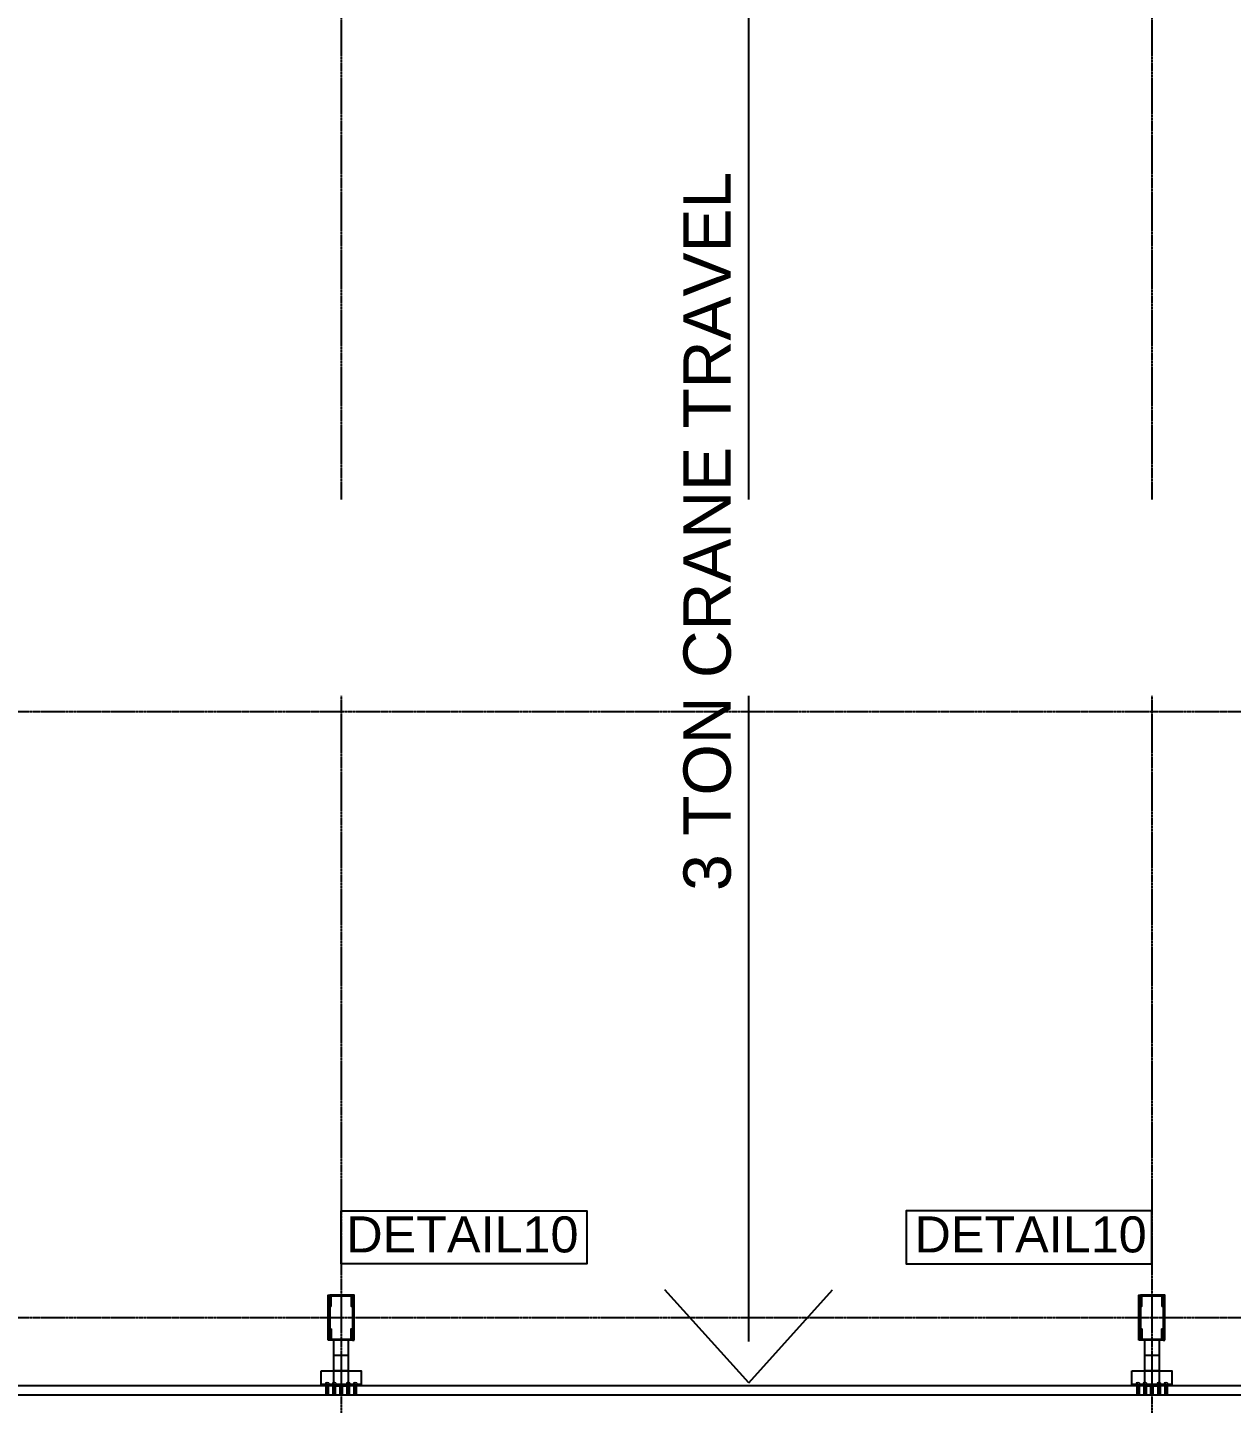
# Model space of a CAD drawing. Header units: millimetres. Extents: x 3470347 to 5996549, y -3470518 to 17149644.
# Drawn here: x 4998478 to 5006496, y 6777180 to 6786348 of the extents above; entities that cross this region are included whole.
import ezdxf
from ezdxf.enums import TextEntityAlignment as Align

# ---------------------------------------------------------------- set-up
doc = ezdxf.new("R2010")
doc.units = ezdxf.units.MM
doc.header["$MEASUREMENT"] = 0
doc.linetypes.add('CENTERX2', pattern=[4, 2.5, -0.5, 0.5, -0.5])
doc.linetypes.add('Continous', pattern=[0])
doc.layers.get('0').update_dxf_attribs({"linetype": 'CONTINUOUS', "lineweight": 25})
doc.layers.add('5', color=3, linetype='CONTINUOUS')
doc.layers.add('lintel', color=2, linetype='CONTINUOUS')
for name, color, linetype, lineweight in [('6 TEXT', 7, 'CONTINUOUS', 25), ('channnel', 2, 'CONTINUOUS', 15), ('rRCC 2', 40, 'CONTINUOUS', 15)]:
    doc.layers.add(name, color=color, linetype=linetype, lineweight=lineweight)
doc.layers.add('rFOUNDATION', color=7, linetype='Continous', lineweight=15, true_color=0xd26722)
doc.styles.add('PDF Arial', font='arial.ttf')
doc.styles.add('TEXT3', font='geniso.shx')
doc.styles.add('TITLE', font='arial.ttf')

msp = doc.modelspace()

# ---------------------------------------------------------------- hatches: boundary and pattern name
at = {"layer": '6 TEXT', "linetype": 'ByBlock'}
h = msp.add_hatch(color=8, dxfattribs=at)
h.dxf.hatch_style = 1
h.paths.add_polyline_path([(5000491.08, 6777902.67), (5000641.08, 6777902.67), (5000641.08, 6777827.67), (5000635.08, 6777827.67, -0.4142136), (5000632.08, 6777830.67), (5000632.08, 6777894.27, 0.4142136), (5000629.08, 6777897.27), (5000503.08, 6777897.27, 0.4142136), (5000500.08, 6777894.27), (5000500.08, 6777830.67, -0.4142136), (5000497.08, 6777827.67), (5000491.08, 6777827.67)])
h = msp.add_hatch(color=8, dxfattribs=at)
h.dxf.hatch_style = 1
h.paths.add_polyline_path([(5005891.08, 6777827.67), (5005897.08, 6777827.67, 0.4142136), (5005900.08, 6777830.67), (5005900.08, 6777894.27, -0.4142136), (5005903.08, 6777897.27), (5006029.08, 6777897.27, -0.4142136), (5006032.08, 6777894.27), (5006032.08, 6777830.67, 0.4142136), (5006035.08, 6777827.67), (5006041.08, 6777827.67), (5006041.08, 6777902.67), (5005891.08, 6777902.67)])
h = msp.add_hatch(color=8, dxfattribs=at)
h.dxf.hatch_style = 1
h.paths.add_polyline_path([(5000491.08, 6777677.67), (5000497.08, 6777677.67, -0.4142136), (5000500.08, 6777674.67), (5000500.08, 6777611.07, 0.4142136), (5000503.08, 6777608.07), (5000629.08, 6777608.07, 0.4142136), (5000632.08, 6777611.07), (5000632.08, 6777674.67, -0.4142136), (5000635.08, 6777677.67), (5000641.08, 6777677.67), (5000641.08, 6777602.67), (5000491.08, 6777602.67)])
h = msp.add_hatch(color=8, dxfattribs=at)
h.dxf.hatch_style = 1
h.paths.add_polyline_path([(5005891.08, 6777677.67), (5005897.08, 6777677.67, -0.4142136), (5005900.08, 6777674.67), (5005900.08, 6777611.07, 0.4142136), (5005903.08, 6777608.07), (5006029.08, 6777608.07, 0.4142136), (5006032.08, 6777611.07), (5006032.08, 6777674.67, -0.4142136), (5006035.08, 6777677.67), (5006041.08, 6777677.67), (5006041.08, 6777602.67), (5005891.08, 6777602.67)])

# ---------------------------------------------------------------- linework, layer by layer
at = {"color": 3}
for p, q in [((5000699.41, 6777305.67), (5000432.75, 6777305.67)), ((5006099.41, 6777305.67), (5005832.75, 6777305.67))]:
    msp.add_line(p, q, dxfattribs=at)
at = {"color": 8, "linetype": 'ByBlock'}
for p, q in [((5000464.75, 6777305.67), (5000464.75, 6777237.67)), ((5000472.75, 6777305.67), (5000472.75, 6777237.67)), ((5000480.75, 6777305.67), (5000480.75, 6777237.67)), ((5000511.41, 6777305.67), (5000511.41, 6777237.67)), ((5000519.41, 6777305.67), (5000519.41, 6777237.67)), ((5000519.41, 6777305.67), (5000519.41, 6777237.67)), ((5000527.41, 6777305.67), (5000527.41, 6777237.67)), ((5000604.75, 6777305.67), (5000604.75, 6777237.67)), ((5000612.75, 6777305.67), (5000612.75, 6777237.67)), ((5000612.75, 6777305.67), (5000612.75, 6777237.67)), ((5000620.75, 6777305.67), (5000620.75, 6777237.67)), ((5000651.41, 6777305.67), (5000651.41, 6777237.67)), ((5000659.41, 6777305.67), (5000659.41, 6777237.67)), ((5000667.41, 6777305.67), (5000667.41, 6777237.67)), ((5005864.75, 6777305.67), (5005864.75, 6777237.67)), ((5005872.75, 6777305.67), (5005872.75, 6777237.67)), ((5005880.75, 6777305.67), (5005880.75, 6777237.67)), ((5005911.41, 6777305.67), (5005911.41, 6777237.67)), ((5005919.41, 6777305.67), (5005919.41, 6777237.67)), ((5005919.41, 6777305.67), (5005919.41, 6777237.67)), ((5005927.41, 6777305.67), (5005927.41, 6777237.67)), ((5006004.75, 6777305.67), (5006004.75, 6777237.67)), ((5006012.75, 6777305.67), (5006012.75, 6777237.67)), ((5006012.75, 6777305.67), (5006012.75, 6777237.67)), ((5006020.75, 6777305.67), (5006020.75, 6777237.67)), ((5006051.41, 6777305.67), (5006051.41, 6777237.67)), ((5006059.41, 6777305.67), (5006059.41, 6777237.67)), ((5006067.41, 6777305.67), (5006067.41, 6777237.67))]:
    msp.add_line(p, q, dxfattribs=at)
at = {"color": 2}
for p, q in [((5000559.41, 6777297.67), (5000559.41, 6777237.67)), ((5000559.41, 6777297.67), (5000559.41, 6777237.67)), ((5000572.75, 6777297.67), (5000572.75, 6777237.67)), ((5000572.75, 6777297.67), (5000572.75, 6777237.67)), ((5005959.41, 6777297.67), (5005959.41, 6777237.67)), ((5005959.41, 6777297.67), (5005959.41, 6777237.67)), ((5005972.75, 6777297.67), (5005972.75, 6777237.67)), ((5005972.75, 6777297.67), (5005972.75, 6777237.67))]:
    msp.add_line(p, q, dxfattribs=at)
at = {"color": 3}
for points in [[(5000616.08, 6777502.67), (5000616.08, 6777602.67), (5000516.08, 6777602.67), (5000516.08, 6777502.67)], [(5006016.08, 6777502.67), (5006016.08, 6777602.67), (5005916.08, 6777602.67), (5005916.08, 6777502.67)], [(5000432.75, 6777397.67), (5000699.41, 6777397.67), (5000699.41, 6777297.67), (5000432.75, 6777297.67)], [(5000616.08, 6777297.67), (5000616.08, 6777397.67), (5000516.08, 6777397.67), (5000516.08, 6777297.67)], [(5005832.75, 6777397.67), (5006099.41, 6777397.67), (5006099.41, 6777297.67), (5005832.75, 6777297.67)], [(5006016.08, 6777297.67), (5006016.08, 6777397.67), (5005916.08, 6777397.67), (5005916.08, 6777297.67)]]:
    msp.add_lwpolyline(points, close=True, dxfattribs=at)
at = {"color": 6, "linetype": 'ByBlock'}
for points in [[(5000559.41, 6777297.67), (4995312.75, 6777297.67), (4995312.75, 6777237.67), (5000559.41, 6777237.67)], [(5005959.41, 6777297.67), (5000572.75, 6777297.67), (5000572.75, 6777237.67), (5005959.41, 6777237.67)], [(5011219.41, 6777297.67), (5005972.75, 6777297.67), (5005972.75, 6777237.67), (5011219.41, 6777237.67)]]:
    msp.add_lwpolyline(points, close=True, dxfattribs=at)
at = {"layer": '6 TEXT', "color": 8, "linetype": 'CENTERX2', "ltscale": 0.5}
for p, q in [((5000566.08, 6817657.4), (5000566.08, 6774264.13)), ((5005966.08, 6817657.4), (5005966.08, 6774264.13))]:
    msp.add_line(p, q, dxfattribs=at)
for points in [[(4982503.56, 6781791.67), (5022418.94, 6781791.67)], [(4982503.56, 6777752.67), (5022418.94, 6777752.67)]]:
    msp.add_lwpolyline(points, dxfattribs=at)
at = {"layer": '6 TEXT', "color": 6, "linetype": 'ByBlock'}
for points in [[(5000491.08, 6777827.67), (5000497.08, 6777827.67, 0.4142136), (5000500.08, 6777830.67), (5000500.08, 6777894.27, -0.4142136), (5000503.08, 6777897.27), (5000629.08, 6777897.27, -0.4142136), (5000632.08, 6777894.27), (5000632.08, 6777830.67, 0.4142136), (5000635.08, 6777827.67), (5000641.08, 6777827.67), (5000641.08, 6777902.67), (5000491.08, 6777902.67)], [(5005891.08, 6777827.67), (5005897.08, 6777827.67, 0.4142136), (5005900.08, 6777830.67), (5005900.08, 6777894.27, -0.4142136), (5005903.08, 6777897.27), (5006029.08, 6777897.27, -0.4142136), (5006032.08, 6777894.27), (5006032.08, 6777830.67, 0.4142136), (5006035.08, 6777827.67), (5006041.08, 6777827.67), (5006041.08, 6777902.67), (5005891.08, 6777902.67)], [(5000491.08, 6777677.67), (5000497.08, 6777677.67, -0.4142136), (5000500.08, 6777674.67), (5000500.08, 6777611.07, 0.4142136), (5000503.08, 6777608.07), (5000629.08, 6777608.07, 0.4142136), (5000632.08, 6777611.07), (5000632.08, 6777674.67, -0.4142136), (5000635.08, 6777677.67), (5000641.08, 6777677.67), (5000641.08, 6777602.67), (5000491.08, 6777602.67)], [(5005891.08, 6777677.67), (5005897.08, 6777677.67, -0.4142136), (5005900.08, 6777674.67), (5005900.08, 6777611.07, 0.4142136), (5005903.08, 6777608.07), (5006029.08, 6777608.07, 0.4142136), (5006032.08, 6777611.07), (5006032.08, 6777674.67, -0.4142136), (5006035.08, 6777677.67), (5006041.08, 6777677.67), (5006041.08, 6777602.67), (5005891.08, 6777602.67)]]:
    msp.add_lwpolyline(points, format="xyb", close=True, dxfattribs=at)
at = {"layer": 'channnel', "color": 8, "linetype": 'ByBlock'}
for p, q in [((5000462.08, 6777317.99), (5000462.08, 6777305.67)), ((5000462.08, 6777305.67), (5000483.41, 6777305.67)), ((5000464.75, 6777305.67), (5000464.75, 6777237.67)), ((5000472.75, 6777305.67), (5000472.75, 6777317.99)), ((5000480.75, 6777305.67), (5000480.75, 6777237.67)), ((5000483.41, 6777317.99), (5000483.41, 6777305.67)), ((5000508.75, 6777317.99), (5000508.75, 6777305.67)), ((5000508.75, 6777305.67), (5000530.08, 6777305.67)), ((5000511.41, 6777305.67), (5000511.41, 6777237.67)), ((5000519.41, 6777305.67), (5000519.41, 6777317.99)), ((5000527.41, 6777305.67), (5000527.41, 6777237.67)), ((5000530.08, 6777317.99), (5000530.08, 6777305.67)), ((5000602.08, 6777317.99), (5000602.08, 6777305.67)), ((5000623.41, 6777305.67), (5000602.08, 6777305.67)), ((5000604.75, 6777305.67), (5000604.75, 6777237.67)), ((5000612.75, 6777305.67), (5000612.75, 6777317.99)), ((5000620.75, 6777305.67), (5000620.75, 6777237.67)), ((5000623.41, 6777317.99), (5000623.41, 6777305.67)), ((5000648.75, 6777317.99), (5000648.75, 6777305.67)), ((5000670.08, 6777305.67), (5000648.75, 6777305.67)), ((5000651.41, 6777305.67), (5000651.41, 6777237.67)), ((5000659.41, 6777305.67), (5000659.41, 6777317.99)), ((5000667.41, 6777305.67), (5000667.41, 6777237.67)), ((5000670.08, 6777317.99), (5000670.08, 6777305.67)), ((5005862.08, 6777317.99), (5005862.08, 6777305.67)), ((5005862.08, 6777305.67), (5005883.41, 6777305.67)), ((5005864.75, 6777305.67), (5005864.75, 6777237.67)), ((5005872.75, 6777305.67), (5005872.75, 6777317.99)), ((5005880.75, 6777305.67), (5005880.75, 6777237.67)), ((5005883.41, 6777317.99), (5005883.41, 6777305.67)), ((5005908.75, 6777317.99), (5005908.75, 6777305.67)), ((5005908.75, 6777305.67), (5005930.08, 6777305.67)), ((5005911.41, 6777305.67), (5005911.41, 6777237.67)), ((5005919.41, 6777305.67), (5005919.41, 6777317.99)), ((5005927.41, 6777305.67), (5005927.41, 6777237.67)), ((5005930.08, 6777317.99), (5005930.08, 6777305.67)), ((5006002.08, 6777317.99), (5006002.08, 6777305.67)), ((5006023.41, 6777305.67), (5006002.08, 6777305.67)), ((5006004.75, 6777305.67), (5006004.75, 6777237.67)), ((5006012.75, 6777305.67), (5006012.75, 6777317.99)), ((5006020.75, 6777305.67), (5006020.75, 6777237.67)), ((5006023.41, 6777317.99), (5006023.41, 6777305.67)), ((5006048.75, 6777317.99), (5006048.75, 6777305.67)), ((5006070.08, 6777305.67), (5006048.75, 6777305.67)), ((5006051.41, 6777305.67), (5006051.41, 6777237.67)), ((5006059.41, 6777305.67), (5006059.41, 6777317.99)), ((5006067.41, 6777305.67), (5006067.41, 6777237.67)), ((5006070.08, 6777317.99), (5006070.08, 6777305.67)), ((5000480.75, 6777291.27), (5000464.75, 6777291.27)), ((5000464.75, 6777237.67), (5000480.75, 6777237.67)), ((5000527.41, 6777291.27), (5000511.41, 6777291.27)), ((5000511.41, 6777237.67), (5000527.41, 6777237.67)), ((5000604.75, 6777291.27), (5000620.75, 6777291.27)), ((5000620.75, 6777237.67), (5000604.75, 6777237.67)), ((5000651.41, 6777291.27), (5000667.41, 6777291.27)), ((5000667.41, 6777237.67), (5000651.41, 6777237.67)), ((5005880.75, 6777291.27), (5005864.75, 6777291.27)), ((5005864.75, 6777237.67), (5005880.75, 6777237.67)), ((5005927.41, 6777291.27), (5005911.41, 6777291.27)), ((5005911.41, 6777237.67), (5005927.41, 6777237.67)), ((5006004.75, 6777291.27), (5006020.75, 6777291.27)), ((5006020.75, 6777237.67), (5006004.75, 6777237.67)), ((5006051.41, 6777291.27), (5006067.41, 6777291.27)), ((5006067.41, 6777237.67), (5006051.41, 6777237.67))]:
    msp.add_line(p, q, dxfattribs=at)
at = {"layer": 'channnel', "color": 8, "linetype": 'Continuous'}
for p, q in [((5000464.99, 6777291.93), (5000464.75, 6777291.82)), ((5000479.85, 6777291.27), (5000464.75, 6777284.23)), ((5000473.35, 6777291.27), (5000464.75, 6777287.26)), ((5000466.84, 6777291.27), (5000464.75, 6777290.3)), ((5000464.99, 6777288.9), (5000464.75, 6777288.78)), ((5000480.75, 6777288.66), (5000464.75, 6777281.2)), ((5000464.99, 6777285.86), (5000464.75, 6777285.75)), ((5000480.75, 6777285.62), (5000464.75, 6777278.16)), ((5000464.99, 6777282.83), (5000464.75, 6777282.71)), ((5000480.75, 6777282.59), (5000464.75, 6777275.13)), ((5000464.99, 6777279.79), (5000464.75, 6777279.68)), ((5000480.75, 6777279.55), (5000464.75, 6777272.09)), ((5000464.99, 6777276.76), (5000464.75, 6777276.64)), ((5000480.75, 6777276.52), (5000464.75, 6777269.06)), ((5000480.75, 6777274.08), (5000464.75, 6777266.62)), ((5000480.75, 6777273.49), (5000464.75, 6777272.69)), ((5000480.75, 6777271.05), (5000464.75, 6777263.59)), ((5000480.75, 6777270.45), (5000464.75, 6777269.66)), ((5000480.75, 6777268.01), (5000464.75, 6777260.55)), ((5000480.75, 6777264.98), (5000464.75, 6777257.52)), ((5000480.75, 6777261.95), (5000464.75, 6777254.49)), ((5000480.75, 6777258.91), (5000464.75, 6777251.45)), ((5000480.75, 6777255.88), (5000464.75, 6777248.42)), ((5000480.75, 6777252.84), (5000464.75, 6777245.38)), ((5000480.16, 6777249.54), (5000464.75, 6777242.35)), ((5000480.16, 6777246.5), (5000464.75, 6777239.31)), ((5000476.6, 6777291.27), (5000465.33, 6777286.02)), ((5000470.09, 6777291.27), (5000465.33, 6777289.05)), ((5000480.16, 6777289.9), (5000465.33, 6777282.98)), ((5000480.16, 6777286.87), (5000465.33, 6777279.95)), ((5000480.16, 6777283.83), (5000465.33, 6777276.92)), ((5000480.16, 6777280.8), (5000465.33, 6777273.88)), ((5000480.16, 6777277.77), (5000465.33, 6777270.85)), ((5000480.16, 6777274.73), (5000465.33, 6777274.48)), ((5000480.16, 6777272.3), (5000465.33, 6777265.38)), ((5000480.16, 6777271.7), (5000465.33, 6777271.44)), ((5000480.16, 6777269.26), (5000465.33, 6777262.34)), ((5000480.16, 6777268.66), (5000465.33, 6777268.41)), ((5000480.16, 6777266.23), (5000465.33, 6777259.31)), ((5000480.16, 6777263.19), (5000465.33, 6777256.27)), ((5000480.16, 6777260.16), (5000465.33, 6777253.24)), ((5000480.16, 6777257.12), (5000465.33, 6777250.2)), ((5000480.16, 6777254.09), (5000465.33, 6777247.17)), ((5000480.75, 6777251.33), (5000465.33, 6777244.14)), ((5000480.75, 6777248.29), (5000465.33, 6777241.1)), ((5000480.75, 6777245.26), (5000465.33, 6777238.07)), ((5000480.16, 6777243.47), (5000467.74, 6777237.67)), ((5000480.75, 6777242.22), (5000470.99, 6777237.67)), ((5000480.16, 6777240.44), (5000474.24, 6777237.67)), ((5000480.75, 6777239.19), (5000477.5, 6777237.67)), ((5000511.66, 6777291.93), (5000511.41, 6777291.82)), ((5000526.52, 6777291.27), (5000511.41, 6777284.23)), ((5000520.01, 6777291.27), (5000511.41, 6777287.26)), ((5000513.51, 6777291.27), (5000511.41, 6777290.3)), ((5000511.66, 6777288.9), (5000511.41, 6777288.78)), ((5000527.41, 6777288.66), (5000511.41, 6777281.2)), ((5000511.66, 6777285.86), (5000511.41, 6777285.75)), ((5000527.41, 6777285.62), (5000511.41, 6777278.16)), ((5000511.66, 6777282.83), (5000511.41, 6777282.71)), ((5000527.41, 6777282.59), (5000511.41, 6777275.13)), ((5000511.66, 6777279.79), (5000511.41, 6777279.68)), ((5000527.41, 6777279.55), (5000511.41, 6777272.09)), ((5000511.66, 6777276.76), (5000511.41, 6777276.64)), ((5000527.41, 6777276.52), (5000511.41, 6777269.06)), ((5000527.41, 6777274.08), (5000511.41, 6777266.62)), ((5000527.41, 6777273.49), (5000511.41, 6777272.69)), ((5000527.41, 6777271.05), (5000511.41, 6777263.59)), ((5000527.41, 6777270.45), (5000511.41, 6777269.66)), ((5000527.41, 6777268.01), (5000511.41, 6777260.55)), ((5000527.41, 6777264.98), (5000511.41, 6777257.52)), ((5000527.41, 6777261.95), (5000511.41, 6777254.49)), ((5000527.41, 6777258.91), (5000511.41, 6777251.45)), ((5000527.41, 6777255.88), (5000511.41, 6777248.42)), ((5000527.41, 6777252.84), (5000511.41, 6777245.38)), ((5000526.83, 6777249.54), (5000511.41, 6777242.35)), ((5000526.83, 6777246.5), (5000511.41, 6777239.31)), ((5000523.27, 6777291.27), (5000511.99, 6777286.02)), ((5000516.76, 6777291.27), (5000511.99, 6777289.05)), ((5000526.83, 6777289.9), (5000511.99, 6777282.98)), ((5000526.83, 6777286.87), (5000511.99, 6777279.95)), ((5000526.83, 6777283.83), (5000511.99, 6777276.92)), ((5000526.83, 6777280.8), (5000511.99, 6777273.88)), ((5000526.83, 6777277.77), (5000511.99, 6777270.85)), ((5000526.83, 6777274.73), (5000511.99, 6777274.48)), ((5000526.83, 6777272.3), (5000511.99, 6777265.38)), ((5000526.83, 6777271.7), (5000511.99, 6777271.44)), ((5000526.83, 6777269.26), (5000511.99, 6777262.34)), ((5000526.83, 6777268.66), (5000511.99, 6777268.41)), ((5000526.83, 6777266.23), (5000511.99, 6777259.31)), ((5000526.83, 6777263.19), (5000511.99, 6777256.27)), ((5000526.83, 6777260.16), (5000511.99, 6777253.24)), ((5000526.83, 6777257.12), (5000511.99, 6777250.2)), ((5000526.83, 6777254.09), (5000511.99, 6777247.17)), ((5000527.41, 6777251.33), (5000511.99, 6777244.14)), ((5000527.41, 6777248.29), (5000511.99, 6777241.1)), ((5000527.41, 6777245.26), (5000511.99, 6777238.07)), ((5000526.83, 6777243.47), (5000514.4, 6777237.67)), ((5000527.41, 6777242.22), (5000517.66, 6777237.67)), ((5000526.83, 6777240.44), (5000520.91, 6777237.67)), ((5000527.41, 6777239.19), (5000524.16, 6777237.67)), ((5000604.75, 6777288.66), (5000620.75, 6777281.2)), ((5000604.75, 6777285.62), (5000620.75, 6777278.16)), ((5000604.75, 6777282.59), (5000620.75, 6777275.13)), ((5000604.75, 6777279.55), (5000620.75, 6777272.09)), ((5000604.75, 6777276.52), (5000620.75, 6777269.06)), ((5000604.75, 6777274.08), (5000620.75, 6777266.62)), ((5000604.75, 6777273.49), (5000620.75, 6777272.69)), ((5000604.75, 6777271.05), (5000620.75, 6777263.59)), ((5000604.75, 6777270.45), (5000620.75, 6777269.66)), ((5000604.75, 6777268.01), (5000620.75, 6777260.55)), ((5000604.75, 6777264.98), (5000620.75, 6777257.52)), ((5000604.75, 6777261.95), (5000620.75, 6777254.49)), ((5000604.75, 6777258.91), (5000620.75, 6777251.45)), ((5000604.75, 6777255.88), (5000620.75, 6777248.42)), ((5000604.75, 6777252.84), (5000620.75, 6777245.38)), ((5000604.75, 6777251.33), (5000620.16, 6777244.14)), ((5000604.75, 6777248.29), (5000620.16, 6777241.1)), ((5000604.75, 6777245.26), (5000620.16, 6777238.07)), ((5000604.75, 6777242.22), (5000614.5, 6777237.67)), ((5000604.75, 6777239.19), (5000608, 6777237.67)), ((5000605.33, 6777289.9), (5000620.16, 6777282.98)), ((5000605.33, 6777286.87), (5000620.16, 6777279.95)), ((5000605.33, 6777283.83), (5000620.16, 6777276.92)), ((5000605.33, 6777280.8), (5000620.16, 6777273.88)), ((5000605.33, 6777277.77), (5000620.16, 6777270.85)), ((5000605.33, 6777274.73), (5000620.16, 6777274.48)), ((5000605.33, 6777272.3), (5000620.16, 6777265.38)), ((5000605.33, 6777271.7), (5000620.16, 6777271.44)), ((5000605.33, 6777269.26), (5000620.16, 6777262.34)), ((5000605.33, 6777268.66), (5000620.16, 6777268.41)), ((5000605.33, 6777266.23), (5000620.16, 6777259.31)), ((5000605.33, 6777263.19), (5000620.16, 6777256.27)), ((5000605.33, 6777260.16), (5000620.16, 6777253.24)), ((5000605.33, 6777257.12), (5000620.16, 6777250.2)), ((5000605.33, 6777254.09), (5000620.16, 6777247.17)), ((5000605.33, 6777249.54), (5000620.75, 6777242.35)), ((5000605.33, 6777246.5), (5000620.75, 6777239.31)), ((5000605.33, 6777243.47), (5000617.76, 6777237.67)), ((5000605.33, 6777240.44), (5000611.25, 6777237.67)), ((5000605.64, 6777291.27), (5000620.75, 6777284.23)), ((5000608.89, 6777291.27), (5000620.16, 6777286.02)), ((5000612.15, 6777291.27), (5000620.75, 6777287.26)), ((5000615.4, 6777291.27), (5000620.16, 6777289.05)), ((5000618.65, 6777291.27), (5000620.75, 6777290.3)), ((5000620.5, 6777291.93), (5000620.75, 6777291.82)), ((5000620.5, 6777288.9), (5000620.75, 6777288.78)), ((5000620.5, 6777285.86), (5000620.75, 6777285.75)), ((5000620.5, 6777282.83), (5000620.75, 6777282.71)), ((5000620.5, 6777279.79), (5000620.75, 6777279.68)), ((5000620.5, 6777276.76), (5000620.75, 6777276.64)), ((5000651.41, 6777288.66), (5000667.41, 6777281.2)), ((5000651.41, 6777285.62), (5000667.41, 6777278.16)), ((5000651.41, 6777282.59), (5000667.41, 6777275.13)), ((5000651.41, 6777279.55), (5000667.41, 6777272.09)), ((5000651.41, 6777276.52), (5000667.41, 6777269.06)), ((5000651.41, 6777274.08), (5000667.41, 6777266.62)), ((5000651.41, 6777273.49), (5000667.41, 6777272.69)), ((5000651.41, 6777271.05), (5000667.41, 6777263.59)), ((5000651.41, 6777270.45), (5000667.41, 6777269.66)), ((5000651.41, 6777268.01), (5000667.41, 6777260.55)), ((5000651.41, 6777264.98), (5000667.41, 6777257.52)), ((5000651.41, 6777261.95), (5000667.41, 6777254.49)), ((5000651.41, 6777258.91), (5000667.41, 6777251.45)), ((5000651.41, 6777255.88), (5000667.41, 6777248.42)), ((5000651.41, 6777252.84), (5000667.41, 6777245.38)), ((5000651.41, 6777251.33), (5000666.83, 6777244.14)), ((5000651.41, 6777248.29), (5000666.83, 6777241.1)), ((5000651.41, 6777245.26), (5000666.83, 6777238.07)), ((5000651.41, 6777242.22), (5000661.17, 6777237.67)), ((5000651.41, 6777239.19), (5000654.66, 6777237.67)), ((5000651.99, 6777289.9), (5000666.83, 6777282.98)), ((5000651.99, 6777286.87), (5000666.83, 6777279.95)), ((5000651.99, 6777283.83), (5000666.83, 6777276.92)), ((5000651.99, 6777280.8), (5000666.83, 6777273.88)), ((5000651.99, 6777277.77), (5000666.83, 6777270.85)), ((5000651.99, 6777274.73), (5000666.83, 6777274.48)), ((5000651.99, 6777272.3), (5000666.83, 6777265.38)), ((5000651.99, 6777271.7), (5000666.83, 6777271.44)), ((5000651.99, 6777269.26), (5000666.83, 6777262.34)), ((5000651.99, 6777268.66), (5000666.83, 6777268.41)), ((5000651.99, 6777266.23), (5000666.83, 6777259.31)), ((5000651.99, 6777263.19), (5000666.83, 6777256.27)), ((5000651.99, 6777260.16), (5000666.83, 6777253.24)), ((5000651.99, 6777257.12), (5000666.83, 6777250.2)), ((5000651.99, 6777254.09), (5000666.83, 6777247.17)), ((5000651.99, 6777249.54), (5000667.41, 6777242.35)), ((5000651.99, 6777246.5), (5000667.41, 6777239.31)), ((5000651.99, 6777243.47), (5000664.42, 6777237.67)), ((5000651.99, 6777240.44), (5000657.92, 6777237.67)), ((5000652.3, 6777291.27), (5000667.41, 6777284.23)), ((5000655.56, 6777291.27), (5000666.83, 6777286.02)), ((5000658.81, 6777291.27), (5000667.41, 6777287.26)), ((5000662.07, 6777291.27), (5000666.83, 6777289.05)), ((5000665.32, 6777291.27), (5000667.41, 6777290.3)), ((5000667.16, 6777291.93), (5000667.41, 6777291.82)), ((5000667.16, 6777288.9), (5000667.41, 6777288.78)), ((5000667.16, 6777285.86), (5000667.41, 6777285.75)), ((5000667.16, 6777282.83), (5000667.41, 6777282.71)), ((5000667.16, 6777279.79), (5000667.41, 6777279.68)), ((5000667.16, 6777276.76), (5000667.41, 6777276.64)), ((5005864.99, 6777291.93), (5005864.75, 6777291.82)), ((5005879.85, 6777291.27), (5005864.75, 6777284.23)), ((5005873.35, 6777291.27), (5005864.75, 6777287.26)), ((5005866.84, 6777291.27), (5005864.75, 6777290.3)), ((5005864.99, 6777288.9), (5005864.75, 6777288.78)), ((5005880.75, 6777288.66), (5005864.75, 6777281.2)), ((5005864.99, 6777285.86), (5005864.75, 6777285.75)), ((5005880.75, 6777285.62), (5005864.75, 6777278.16)), ((5005864.99, 6777282.83), (5005864.75, 6777282.71)), ((5005880.75, 6777282.59), (5005864.75, 6777275.13)), ((5005864.99, 6777279.79), (5005864.75, 6777279.68)), ((5005880.75, 6777279.55), (5005864.75, 6777272.09)), ((5005864.99, 6777276.76), (5005864.75, 6777276.64)), ((5005880.75, 6777276.52), (5005864.75, 6777269.06)), ((5005880.75, 6777274.08), (5005864.75, 6777266.62)), ((5005880.75, 6777273.49), (5005864.75, 6777272.69)), ((5005880.75, 6777271.05), (5005864.75, 6777263.59)), ((5005880.75, 6777270.45), (5005864.75, 6777269.66)), ((5005880.75, 6777268.01), (5005864.75, 6777260.55)), ((5005880.75, 6777264.98), (5005864.75, 6777257.52)), ((5005880.75, 6777261.95), (5005864.75, 6777254.49)), ((5005880.75, 6777258.91), (5005864.75, 6777251.45)), ((5005880.75, 6777255.88), (5005864.75, 6777248.42)), ((5005880.75, 6777252.84), (5005864.75, 6777245.38)), ((5005880.16, 6777249.54), (5005864.75, 6777242.35)), ((5005880.16, 6777246.5), (5005864.75, 6777239.31)), ((5005876.6, 6777291.27), (5005865.33, 6777286.02)), ((5005870.09, 6777291.27), (5005865.33, 6777289.05)), ((5005880.16, 6777289.9), (5005865.33, 6777282.98)), ((5005880.16, 6777286.87), (5005865.33, 6777279.95)), ((5005880.16, 6777283.83), (5005865.33, 6777276.92)), ((5005880.16, 6777280.8), (5005865.33, 6777273.88)), ((5005880.16, 6777277.77), (5005865.33, 6777270.85)), ((5005880.16, 6777274.73), (5005865.33, 6777274.48)), ((5005880.16, 6777272.3), (5005865.33, 6777265.38)), ((5005880.16, 6777271.7), (5005865.33, 6777271.44)), ((5005880.16, 6777269.26), (5005865.33, 6777262.34)), ((5005880.16, 6777268.66), (5005865.33, 6777268.41)), ((5005880.16, 6777266.23), (5005865.33, 6777259.31)), ((5005880.16, 6777263.19), (5005865.33, 6777256.27)), ((5005880.16, 6777260.16), (5005865.33, 6777253.24)), ((5005880.16, 6777257.12), (5005865.33, 6777250.2)), ((5005880.16, 6777254.09), (5005865.33, 6777247.17)), ((5005880.75, 6777251.33), (5005865.33, 6777244.14)), ((5005880.75, 6777248.29), (5005865.33, 6777241.1)), ((5005880.75, 6777245.26), (5005865.33, 6777238.07)), ((5005880.16, 6777243.47), (5005867.74, 6777237.67)), ((5005880.75, 6777242.22), (5005870.99, 6777237.67)), ((5005880.16, 6777240.44), (5005874.24, 6777237.67)), ((5005880.75, 6777239.19), (5005877.5, 6777237.67)), ((5005911.66, 6777291.93), (5005911.41, 6777291.82)), ((5005926.52, 6777291.27), (5005911.41, 6777284.23)), ((5005920.01, 6777291.27), (5005911.41, 6777287.26)), ((5005913.51, 6777291.27), (5005911.41, 6777290.3)), ((5005911.66, 6777288.9), (5005911.41, 6777288.78)), ((5005927.41, 6777288.66), (5005911.41, 6777281.2)), ((5005911.66, 6777285.86), (5005911.41, 6777285.75)), ((5005927.41, 6777285.62), (5005911.41, 6777278.16)), ((5005911.66, 6777282.83), (5005911.41, 6777282.71)), ((5005927.41, 6777282.59), (5005911.41, 6777275.13)), ((5005911.66, 6777279.79), (5005911.41, 6777279.68)), ((5005927.41, 6777279.55), (5005911.41, 6777272.09)), ((5005911.66, 6777276.76), (5005911.41, 6777276.64)), ((5005927.41, 6777276.52), (5005911.41, 6777269.06)), ((5005927.41, 6777274.08), (5005911.41, 6777266.62)), ((5005927.41, 6777273.49), (5005911.41, 6777272.69)), ((5005927.41, 6777271.05), (5005911.41, 6777263.59)), ((5005927.41, 6777270.45), (5005911.41, 6777269.66)), ((5005927.41, 6777268.01), (5005911.41, 6777260.55)), ((5005927.41, 6777264.98), (5005911.41, 6777257.52)), ((5005927.41, 6777261.95), (5005911.41, 6777254.49)), ((5005927.41, 6777258.91), (5005911.41, 6777251.45)), ((5005927.41, 6777255.88), (5005911.41, 6777248.42)), ((5005927.41, 6777252.84), (5005911.41, 6777245.38)), ((5005926.83, 6777249.54), (5005911.41, 6777242.35)), ((5005926.83, 6777246.5), (5005911.41, 6777239.31)), ((5005923.27, 6777291.27), (5005911.99, 6777286.02)), ((5005916.76, 6777291.27), (5005911.99, 6777289.05)), ((5005926.83, 6777289.9), (5005911.99, 6777282.98)), ((5005926.83, 6777286.87), (5005911.99, 6777279.95)), ((5005926.83, 6777283.83), (5005911.99, 6777276.92)), ((5005926.83, 6777280.8), (5005911.99, 6777273.88)), ((5005926.83, 6777277.77), (5005911.99, 6777270.85)), ((5005926.83, 6777274.73), (5005911.99, 6777274.48)), ((5005926.83, 6777272.3), (5005911.99, 6777265.38)), ((5005926.83, 6777271.7), (5005911.99, 6777271.44)), ((5005926.83, 6777269.26), (5005911.99, 6777262.34)), ((5005926.83, 6777268.66), (5005911.99, 6777268.41)), ((5005926.83, 6777266.23), (5005911.99, 6777259.31)), ((5005926.83, 6777263.19), (5005911.99, 6777256.27)), ((5005926.83, 6777260.16), (5005911.99, 6777253.24)), ((5005926.83, 6777257.12), (5005911.99, 6777250.2)), ((5005926.83, 6777254.09), (5005911.99, 6777247.17)), ((5005927.41, 6777251.33), (5005911.99, 6777244.14)), ((5005927.41, 6777248.29), (5005911.99, 6777241.1)), ((5005927.41, 6777245.26), (5005911.99, 6777238.07)), ((5005926.83, 6777243.47), (5005914.4, 6777237.67)), ((5005927.41, 6777242.22), (5005917.66, 6777237.67)), ((5005926.83, 6777240.44), (5005920.91, 6777237.67)), ((5005927.41, 6777239.19), (5005924.16, 6777237.67)), ((5006004.75, 6777288.66), (5006020.75, 6777281.2)), ((5006004.75, 6777285.62), (5006020.75, 6777278.16)), ((5006004.75, 6777282.59), (5006020.75, 6777275.13)), ((5006004.75, 6777279.55), (5006020.75, 6777272.09)), ((5006004.75, 6777276.52), (5006020.75, 6777269.06)), ((5006004.75, 6777274.08), (5006020.75, 6777266.62)), ((5006004.75, 6777273.49), (5006020.75, 6777272.69)), ((5006004.75, 6777271.05), (5006020.75, 6777263.59)), ((5006004.75, 6777270.45), (5006020.75, 6777269.66)), ((5006004.75, 6777268.01), (5006020.75, 6777260.55)), ((5006004.75, 6777264.98), (5006020.75, 6777257.52)), ((5006004.75, 6777261.95), (5006020.75, 6777254.49)), ((5006004.75, 6777258.91), (5006020.75, 6777251.45)), ((5006004.75, 6777255.88), (5006020.75, 6777248.42)), ((5006004.75, 6777252.84), (5006020.75, 6777245.38)), ((5006004.75, 6777251.33), (5006020.16, 6777244.14)), ((5006004.75, 6777248.29), (5006020.16, 6777241.1)), ((5006004.75, 6777245.26), (5006020.16, 6777238.07)), ((5006004.75, 6777242.22), (5006014.5, 6777237.67)), ((5006004.75, 6777239.19), (5006008, 6777237.67)), ((5006005.33, 6777289.9), (5006020.16, 6777282.98)), ((5006005.33, 6777286.87), (5006020.16, 6777279.95)), ((5006005.33, 6777283.83), (5006020.16, 6777276.92)), ((5006005.33, 6777280.8), (5006020.16, 6777273.88)), ((5006005.33, 6777277.77), (5006020.16, 6777270.85)), ((5006005.33, 6777274.73), (5006020.16, 6777274.48)), ((5006005.33, 6777272.3), (5006020.16, 6777265.38)), ((5006005.33, 6777271.7), (5006020.16, 6777271.44)), ((5006005.33, 6777269.26), (5006020.16, 6777262.34)), ((5006005.33, 6777268.66), (5006020.16, 6777268.41)), ((5006005.33, 6777266.23), (5006020.16, 6777259.31)), ((5006005.33, 6777263.19), (5006020.16, 6777256.27)), ((5006005.33, 6777260.16), (5006020.16, 6777253.24)), ((5006005.33, 6777257.12), (5006020.16, 6777250.2)), ((5006005.33, 6777254.09), (5006020.16, 6777247.17)), ((5006005.33, 6777249.54), (5006020.75, 6777242.35)), ((5006005.33, 6777246.5), (5006020.75, 6777239.31)), ((5006005.33, 6777243.47), (5006017.76, 6777237.67)), ((5006005.33, 6777240.44), (5006011.25, 6777237.67)), ((5006005.64, 6777291.27), (5006020.75, 6777284.23)), ((5006008.89, 6777291.27), (5006020.16, 6777286.02)), ((5006012.15, 6777291.27), (5006020.75, 6777287.26)), ((5006015.4, 6777291.27), (5006020.16, 6777289.05)), ((5006018.65, 6777291.27), (5006020.75, 6777290.3)), ((5006020.5, 6777291.93), (5006020.75, 6777291.82)), ((5006020.5, 6777288.9), (5006020.75, 6777288.78)), ((5006020.5, 6777285.86), (5006020.75, 6777285.75)), ((5006020.5, 6777282.83), (5006020.75, 6777282.71)), ((5006020.5, 6777279.79), (5006020.75, 6777279.68)), ((5006020.5, 6777276.76), (5006020.75, 6777276.64)), ((5006051.41, 6777288.66), (5006067.41, 6777281.2)), ((5006051.41, 6777285.62), (5006067.41, 6777278.16)), ((5006051.41, 6777282.59), (5006067.41, 6777275.13)), ((5006051.41, 6777279.55), (5006067.41, 6777272.09)), ((5006051.41, 6777276.52), (5006067.41, 6777269.06)), ((5006051.41, 6777274.08), (5006067.41, 6777266.62)), ((5006051.41, 6777273.49), (5006067.41, 6777272.69)), ((5006051.41, 6777271.05), (5006067.41, 6777263.59)), ((5006051.41, 6777270.45), (5006067.41, 6777269.66)), ((5006051.41, 6777268.01), (5006067.41, 6777260.55)), ((5006051.41, 6777264.98), (5006067.41, 6777257.52)), ((5006051.41, 6777261.95), (5006067.41, 6777254.49)), ((5006051.41, 6777258.91), (5006067.41, 6777251.45)), ((5006051.41, 6777255.88), (5006067.41, 6777248.42)), ((5006051.41, 6777252.84), (5006067.41, 6777245.38)), ((5006051.41, 6777251.33), (5006066.83, 6777244.14)), ((5006051.41, 6777248.29), (5006066.83, 6777241.1)), ((5006051.41, 6777245.26), (5006066.83, 6777238.07)), ((5006051.41, 6777242.22), (5006061.17, 6777237.67)), ((5006051.41, 6777239.19), (5006054.66, 6777237.67)), ((5006051.99, 6777289.9), (5006066.83, 6777282.98)), ((5006051.99, 6777286.87), (5006066.83, 6777279.95)), ((5006051.99, 6777283.83), (5006066.83, 6777276.92)), ((5006051.99, 6777280.8), (5006066.83, 6777273.88)), ((5006051.99, 6777277.77), (5006066.83, 6777270.85)), ((5006051.99, 6777274.73), (5006066.83, 6777274.48)), ((5006051.99, 6777272.3), (5006066.83, 6777265.38)), ((5006051.99, 6777271.7), (5006066.83, 6777271.44)), ((5006051.99, 6777269.26), (5006066.83, 6777262.34)), ((5006051.99, 6777268.66), (5006066.83, 6777268.41)), ((5006051.99, 6777266.23), (5006066.83, 6777259.31)), ((5006051.99, 6777263.19), (5006066.83, 6777256.27)), ((5006051.99, 6777260.16), (5006066.83, 6777253.24)), ((5006051.99, 6777257.12), (5006066.83, 6777250.2)), ((5006051.99, 6777254.09), (5006066.83, 6777247.17)), ((5006051.99, 6777249.54), (5006067.41, 6777242.35)), ((5006051.99, 6777246.5), (5006067.41, 6777239.31)), ((5006051.99, 6777243.47), (5006064.42, 6777237.67)), ((5006051.99, 6777240.44), (5006057.92, 6777237.67)), ((5006052.3, 6777291.27), (5006067.41, 6777284.23)), ((5006055.56, 6777291.27), (5006066.83, 6777286.02)), ((5006058.81, 6777291.27), (5006067.41, 6777287.26)), ((5006062.07, 6777291.27), (5006066.83, 6777289.05)), ((5006065.32, 6777291.27), (5006067.41, 6777290.3)), ((5006067.16, 6777291.93), (5006067.41, 6777291.82)), ((5006067.16, 6777288.9), (5006067.41, 6777288.78)), ((5006067.16, 6777285.86), (5006067.41, 6777285.75)), ((5006067.16, 6777282.83), (5006067.41, 6777282.71)), ((5006067.16, 6777279.79), (5006067.41, 6777279.68)), ((5006067.16, 6777276.76), (5006067.41, 6777276.64))]:
    msp.add_line(p, q, dxfattribs=at)
at = {"layer": 'channnel', "color": 8, "linetype": 'ByBlock'}
for centre in [(5000467.41, 6777304.46), (5000478.08, 6777304.46), (5000514.08, 6777304.46), (5000524.75, 6777304.46), (5000607.41, 6777304.46), (5000618.08, 6777304.46), (5000654.08, 6777304.46), (5000664.75, 6777304.46), (5005867.41, 6777304.46), (5005878.08, 6777304.46), (5005914.08, 6777304.46), (5005924.75, 6777304.46), (5006007.41, 6777304.46), (5006018.08, 6777304.46), (5006054.08, 6777304.46), (5006064.75, 6777304.46)]:
    msp.add_arc(centre, 14.55, 68.498425, 111.501575, dxfattribs=at)
at = {"layer": 'channnel', "color": 8, "linetype": 'Continuous'}
for centre, radius, start, end in [((5000465.04, 6777289.68), 0.688, 115, 295), ((5000465.04, 6777286.64), 0.688, 115, 295), ((5000465.04, 6777283.61), 0.688, 115, 295), ((5000465.04, 6777280.57), 0.688, 115, 295), ((5000465.04, 6777277.54), 0.688, 115, 295), ((5000465.04, 6777274.5), 0.688, 115, 295), ((5000465.04, 6777272.07), 0.688, 115, 295), ((5000465.04, 6777271.47), 0.687, 115, 295), ((5000465.04, 6777269.03), 0.688, 115, 295), ((5000465.04, 6777266), 0.688, 115, 295), ((5000465.04, 6777262.97), 0.688, 115, 295), ((5000465.04, 6777259.93), 0.687, 115, 295), ((5000465.04, 6777256.9), 0.688, 115, 295), ((5000465.04, 6777253.86), 0.688, 115, 295), ((5000465.04, 6777250.83), 0.688, 115, 295), ((5000465.04, 6777247.79), 0.688, 115, 295), ((5000465.04, 6777244.76), 0.688, 115, 295), ((5000465.04, 6777241.73), 0.688, 115, 295), ((5000465.04, 6777238.69), 0.688, 115, 295), ((5000460.01, 6777272.31), 5.75, 325.569041, 22.192993), ((5000485.49, 6777270.83), 5.75, 145.569041, 202.192993), ((5000480.46, 6777289.28), 0.687, 295, 115), ((5000480.46, 6777286.25), 0.687, 295, 115), ((5000480.46, 6777283.21), 0.687, 295, 115), ((5000480.46, 6777280.18), 0.687, 295, 115), ((5000480.46, 6777277.14), 0.687, 295, 115), ((5000480.46, 6777274.11), 0.687, 295, 115), ((5000480.46, 6777271.67), 0.688, 295, 115), ((5000480.46, 6777271.07), 0.688, 295, 115), ((5000480.46, 6777268.64), 0.687, 295, 115), ((5000480.46, 6777265.6), 0.688, 295, 115), ((5000480.46, 6777262.57), 0.688, 295, 115), ((5000480.46, 6777259.54), 0.687, 295, 115), ((5000480.46, 6777256.5), 0.688, 295, 115), ((5000480.46, 6777253.47), 0.688, 295, 115), ((5000480.46, 6777248.92), 0.688, 295, 115), ((5000480.46, 6777245.88), 0.688, 295, 115), ((5000480.46, 6777242.85), 0.687, 295, 115), ((5000480.46, 6777239.81), 0.688, 295, 115), ((5000511.7, 6777289.68), 0.688, 115, 295), ((5000511.7, 6777286.64), 0.688, 115, 295), ((5000511.7, 6777283.61), 0.688, 115, 295), ((5000511.7, 6777280.57), 0.688, 115, 295), ((5000511.7, 6777277.54), 0.688, 115, 295), ((5000511.7, 6777274.5), 0.688, 115, 295), ((5000511.7, 6777272.07), 0.688, 115, 295), ((5000511.7, 6777271.47), 0.687, 115, 295), ((5000511.7, 6777269.03), 0.688, 115, 295), ((5000511.7, 6777266), 0.688, 115, 295), ((5000511.7, 6777262.97), 0.688, 115, 295), ((5000511.7, 6777259.93), 0.687, 115, 295), ((5000511.7, 6777256.9), 0.688, 115, 295), ((5000511.7, 6777253.86), 0.688, 115, 295), ((5000511.7, 6777250.83), 0.688, 115, 295), ((5000511.7, 6777247.79), 0.688, 115, 295), ((5000511.7, 6777244.76), 0.688, 115, 295), ((5000511.7, 6777241.73), 0.688, 115, 295), ((5000511.7, 6777238.69), 0.688, 115, 295), ((5000506.67, 6777272.31), 5.75, 325.569041, 22.192993), ((5000532.15, 6777270.83), 5.75, 145.569041, 202.192993), ((5000527.12, 6777289.28), 0.687, 295, 115), ((5000527.12, 6777286.25), 0.687, 295, 115), ((5000527.12, 6777283.21), 0.687, 295, 115), ((5000527.12, 6777280.18), 0.687, 295, 115), ((5000527.12, 6777277.14), 0.687, 295, 115), ((5000527.12, 6777274.11), 0.687, 295, 115), ((5000527.12, 6777271.67), 0.688, 295, 115), ((5000527.12, 6777271.07), 0.688, 295, 115), ((5000527.12, 6777268.64), 0.687, 295, 115), ((5000527.12, 6777265.6), 0.688, 295, 115), ((5000527.12, 6777262.57), 0.688, 295, 115), ((5000527.12, 6777259.54), 0.687, 295, 115), ((5000527.12, 6777256.5), 0.688, 295, 115), ((5000527.12, 6777253.47), 0.688, 295, 115), ((5000527.12, 6777248.92), 0.688, 295, 115), ((5000527.12, 6777245.88), 0.688, 295, 115), ((5000527.12, 6777242.85), 0.687, 295, 115), ((5000527.12, 6777239.81), 0.688, 295, 115), ((5000605.04, 6777289.28), 0.687, 65, 245), ((5000605.04, 6777286.25), 0.687, 65, 245), ((5000605.04, 6777283.21), 0.687, 65, 245), ((5000605.04, 6777280.18), 0.687, 65, 245), ((5000605.04, 6777277.14), 0.687, 65, 245), ((5000605.04, 6777274.11), 0.687, 65, 245), ((5000605.04, 6777271.67), 0.688, 65, 245), ((5000605.04, 6777271.07), 0.688, 65, 245), ((5000605.04, 6777268.64), 0.687, 65, 245), ((5000605.04, 6777265.6), 0.688, 65, 245), ((5000605.04, 6777262.57), 0.688, 65, 245), ((5000605.04, 6777259.54), 0.687, 65, 245), ((5000605.04, 6777256.5), 0.688, 65, 245), ((5000605.04, 6777253.47), 0.688, 65, 245), ((5000605.04, 6777248.92), 0.688, 65, 245), ((5000605.04, 6777245.88), 0.688, 65, 245), ((5000605.04, 6777242.85), 0.687, 65, 245), ((5000605.04, 6777239.81), 0.688, 65, 245), ((5000600.01, 6777270.83), 5.75, 337.807007, 34.430959), ((5000625.49, 6777272.31), 5.75, 157.807007, 214.430959), ((5000620.46, 6777289.68), 0.688, 245, 65), ((5000620.46, 6777286.64), 0.688, 245, 65), ((5000620.46, 6777283.61), 0.688, 245, 65), ((5000620.46, 6777280.57), 0.688, 245, 65), ((5000620.46, 6777277.54), 0.688, 245, 65), ((5000620.46, 6777274.5), 0.688, 245, 65), ((5000620.46, 6777272.07), 0.688, 245, 65), ((5000620.46, 6777271.47), 0.687, 245, 65), ((5000620.46, 6777269.03), 0.688, 245, 65), ((5000620.46, 6777266), 0.688, 245, 65), ((5000620.46, 6777262.97), 0.688, 245, 65), ((5000620.46, 6777259.93), 0.687, 245, 65), ((5000620.46, 6777256.9), 0.688, 245, 65), ((5000620.46, 6777253.86), 0.688, 245, 65), ((5000620.46, 6777250.83), 0.688, 245, 65), ((5000620.46, 6777247.79), 0.688, 245, 65), ((5000620.46, 6777244.76), 0.688, 245, 65), ((5000620.46, 6777241.73), 0.688, 245, 65), ((5000620.46, 6777238.69), 0.688, 245, 65), ((5000651.7, 6777289.28), 0.687, 65, 245), ((5000651.7, 6777286.25), 0.687, 65, 245), ((5000651.7, 6777283.21), 0.687, 65, 245), ((5000651.7, 6777280.18), 0.687, 65, 245), ((5000651.7, 6777277.14), 0.687, 65, 245), ((5000651.7, 6777274.11), 0.687, 65, 245), ((5000651.7, 6777271.67), 0.688, 65, 245), ((5000651.7, 6777271.07), 0.688, 65, 245), ((5000651.7, 6777268.64), 0.687, 65, 245), ((5000651.7, 6777265.6), 0.688, 65, 245), ((5000651.7, 6777262.57), 0.688, 65, 245), ((5000651.7, 6777259.54), 0.687, 65, 245), ((5000651.7, 6777256.5), 0.688, 65, 245), ((5000651.7, 6777253.47), 0.688, 65, 245), ((5000651.7, 6777248.92), 0.688, 65, 245), ((5000651.7, 6777245.88), 0.688, 65, 245), ((5000651.7, 6777242.85), 0.687, 65, 245), ((5000651.7, 6777239.81), 0.688, 65, 245), ((5000646.67, 6777270.83), 5.75, 337.807007, 34.430959), ((5000672.15, 6777272.31), 5.75, 157.807007, 214.430959), ((5000667.12, 6777289.68), 0.688, 245, 65), ((5000667.12, 6777286.64), 0.688, 245, 65), ((5000667.12, 6777283.61), 0.688, 245, 65), ((5000667.12, 6777280.57), 0.688, 245, 65), ((5000667.12, 6777277.54), 0.688, 245, 65), ((5000667.12, 6777274.5), 0.688, 245, 65), ((5000667.12, 6777272.07), 0.688, 245, 65), ((5000667.12, 6777271.47), 0.687, 245, 65), ((5000667.12, 6777269.03), 0.688, 245, 65), ((5000667.12, 6777266), 0.688, 245, 65), ((5000667.12, 6777262.97), 0.688, 245, 65), ((5000667.12, 6777259.93), 0.687, 245, 65), ((5000667.12, 6777256.9), 0.688, 245, 65), ((5000667.12, 6777253.86), 0.688, 245, 65), ((5000667.12, 6777250.83), 0.688, 245, 65), ((5000667.12, 6777247.79), 0.688, 245, 65), ((5000667.12, 6777244.76), 0.688, 245, 65), ((5000667.12, 6777241.73), 0.688, 245, 65), ((5000667.12, 6777238.69), 0.688, 245, 65), ((5005865.04, 6777289.68), 0.688, 115, 295), ((5005865.04, 6777286.64), 0.688, 115, 295), ((5005865.04, 6777283.61), 0.688, 115, 295), ((5005865.04, 6777280.57), 0.688, 115, 295), ((5005865.04, 6777277.54), 0.688, 115, 295), ((5005865.04, 6777274.5), 0.688, 115, 295), ((5005865.04, 6777272.07), 0.688, 115, 295), ((5005865.04, 6777271.47), 0.687, 115, 295), ((5005865.04, 6777269.03), 0.688, 115, 295), ((5005865.04, 6777266), 0.688, 115, 295), ((5005865.04, 6777262.97), 0.688, 115, 295), ((5005865.04, 6777259.93), 0.687, 115, 295), ((5005865.04, 6777256.9), 0.688, 115, 295), ((5005865.04, 6777253.86), 0.688, 115, 295), ((5005865.04, 6777250.83), 0.688, 115, 295), ((5005865.04, 6777247.79), 0.688, 115, 295), ((5005865.04, 6777244.76), 0.688, 115, 295), ((5005865.04, 6777241.73), 0.688, 115, 295), ((5005865.04, 6777238.69), 0.688, 115, 295), ((5005860.01, 6777272.31), 5.75, 325.569041, 22.192993), ((5005885.49, 6777270.83), 5.75, 145.569041, 202.192993), ((5005880.46, 6777289.28), 0.687, 295, 115), ((5005880.46, 6777286.25), 0.687, 295, 115), ((5005880.46, 6777283.21), 0.687, 295, 115), ((5005880.46, 6777280.18), 0.687, 295, 115), ((5005880.46, 6777277.14), 0.687, 295, 115), ((5005880.46, 6777274.11), 0.687, 295, 115), ((5005880.46, 6777271.67), 0.688, 295, 115), ((5005880.46, 6777271.07), 0.688, 295, 115), ((5005880.46, 6777268.64), 0.687, 295, 115), ((5005880.46, 6777265.6), 0.688, 295, 115), ((5005880.46, 6777262.57), 0.688, 295, 115), ((5005880.46, 6777259.54), 0.687, 295, 115), ((5005880.46, 6777256.5), 0.688, 295, 115), ((5005880.46, 6777253.47), 0.688, 295, 115), ((5005880.46, 6777248.92), 0.688, 295, 115), ((5005880.46, 6777245.88), 0.688, 295, 115), ((5005880.46, 6777242.85), 0.687, 295, 115), ((5005880.46, 6777239.81), 0.688, 295, 115), ((5005911.7, 6777289.68), 0.688, 115, 295), ((5005911.7, 6777286.64), 0.688, 115, 295), ((5005911.7, 6777283.61), 0.688, 115, 295), ((5005911.7, 6777280.57), 0.688, 115, 295), ((5005911.7, 6777277.54), 0.688, 115, 295), ((5005911.7, 6777274.5), 0.688, 115, 295), ((5005911.7, 6777272.07), 0.688, 115, 295), ((5005911.7, 6777271.47), 0.687, 115, 295), ((5005911.7, 6777269.03), 0.688, 115, 295), ((5005911.7, 6777266), 0.688, 115, 295), ((5005911.7, 6777262.97), 0.688, 115, 295), ((5005911.7, 6777259.93), 0.687, 115, 295), ((5005911.7, 6777256.9), 0.688, 115, 295), ((5005911.7, 6777253.86), 0.688, 115, 295), ((5005911.7, 6777250.83), 0.688, 115, 295), ((5005911.7, 6777247.79), 0.688, 115, 295), ((5005911.7, 6777244.76), 0.688, 115, 295), ((5005911.7, 6777241.73), 0.688, 115, 295), ((5005911.7, 6777238.69), 0.688, 115, 295), ((5005906.67, 6777272.31), 5.75, 325.569041, 22.192993), ((5005932.15, 6777270.83), 5.75, 145.569041, 202.192993), ((5005927.12, 6777289.28), 0.687, 295, 115), ((5005927.12, 6777286.25), 0.687, 295, 115), ((5005927.12, 6777283.21), 0.687, 295, 115), ((5005927.12, 6777280.18), 0.687, 295, 115), ((5005927.12, 6777277.14), 0.687, 295, 115), ((5005927.12, 6777274.11), 0.687, 295, 115), ((5005927.12, 6777271.67), 0.688, 295, 115), ((5005927.12, 6777271.07), 0.688, 295, 115), ((5005927.12, 6777268.64), 0.687, 295, 115), ((5005927.12, 6777265.6), 0.688, 295, 115), ((5005927.12, 6777262.57), 0.688, 295, 115), ((5005927.12, 6777259.54), 0.687, 295, 115), ((5005927.12, 6777256.5), 0.688, 295, 115), ((5005927.12, 6777253.47), 0.688, 295, 115), ((5005927.12, 6777248.92), 0.688, 295, 115), ((5005927.12, 6777245.88), 0.688, 295, 115), ((5005927.12, 6777242.85), 0.687, 295, 115), ((5005927.12, 6777239.81), 0.688, 295, 115), ((5006005.04, 6777289.28), 0.687, 65, 245), ((5006005.04, 6777286.25), 0.687, 65, 245), ((5006005.04, 6777283.21), 0.687, 65, 245), ((5006005.04, 6777280.18), 0.687, 65, 245), ((5006005.04, 6777277.14), 0.687, 65, 245), ((5006005.04, 6777274.11), 0.687, 65, 245), ((5006005.04, 6777271.67), 0.688, 65, 245), ((5006005.04, 6777271.07), 0.688, 65, 245), ((5006005.04, 6777268.64), 0.687, 65, 245), ((5006005.04, 6777265.6), 0.688, 65, 245), ((5006005.04, 6777262.57), 0.688, 65, 245), ((5006005.04, 6777259.54), 0.687, 65, 245), ((5006005.04, 6777256.5), 0.688, 65, 245), ((5006005.04, 6777253.47), 0.688, 65, 245), ((5006005.04, 6777248.92), 0.688, 65, 245), ((5006005.04, 6777245.88), 0.688, 65, 245), ((5006005.04, 6777242.85), 0.687, 65, 245), ((5006005.04, 6777239.81), 0.688, 65, 245), ((5006000.01, 6777270.83), 5.75, 337.807007, 34.430959), ((5006025.49, 6777272.31), 5.75, 157.807007, 214.430959), ((5006020.46, 6777289.68), 0.688, 245, 65), ((5006020.46, 6777286.64), 0.688, 245, 65), ((5006020.46, 6777283.61), 0.688, 245, 65), ((5006020.46, 6777280.57), 0.688, 245, 65), ((5006020.46, 6777277.54), 0.688, 245, 65), ((5006020.46, 6777274.5), 0.688, 245, 65), ((5006020.46, 6777272.07), 0.688, 245, 65), ((5006020.46, 6777271.47), 0.687, 245, 65), ((5006020.46, 6777269.03), 0.688, 245, 65), ((5006020.46, 6777266), 0.688, 245, 65), ((5006020.46, 6777262.97), 0.688, 245, 65), ((5006020.46, 6777259.93), 0.687, 245, 65), ((5006020.46, 6777256.9), 0.688, 245, 65), ((5006020.46, 6777253.86), 0.688, 245, 65), ((5006020.46, 6777250.83), 0.688, 245, 65), ((5006020.46, 6777247.79), 0.688, 245, 65), ((5006020.46, 6777244.76), 0.688, 245, 65), ((5006020.46, 6777241.73), 0.688, 245, 65), ((5006020.46, 6777238.69), 0.688, 245, 65), ((5006051.7, 6777289.28), 0.687, 65, 245), ((5006051.7, 6777286.25), 0.687, 65, 245), ((5006051.7, 6777283.21), 0.687, 65, 245), ((5006051.7, 6777280.18), 0.687, 65, 245), ((5006051.7, 6777277.14), 0.687, 65, 245), ((5006051.7, 6777274.11), 0.687, 65, 245), ((5006051.7, 6777271.67), 0.688, 65, 245), ((5006051.7, 6777271.07), 0.688, 65, 245), ((5006051.7, 6777268.64), 0.687, 65, 245), ((5006051.7, 6777265.6), 0.688, 65, 245), ((5006051.7, 6777262.57), 0.688, 65, 245), ((5006051.7, 6777259.54), 0.687, 65, 245), ((5006051.7, 6777256.5), 0.688, 65, 245), ((5006051.7, 6777253.47), 0.688, 65, 245), ((5006051.7, 6777248.92), 0.688, 65, 245), ((5006051.7, 6777245.88), 0.688, 65, 245), ((5006051.7, 6777242.85), 0.687, 65, 245), ((5006051.7, 6777239.81), 0.688, 65, 245), ((5006046.67, 6777270.83), 5.75, 337.807007, 34.430959), ((5006072.15, 6777272.31), 5.75, 157.807007, 214.430959), ((5006067.12, 6777289.68), 0.688, 245, 65), ((5006067.12, 6777286.64), 0.688, 245, 65), ((5006067.12, 6777283.61), 0.688, 245, 65), ((5006067.12, 6777280.57), 0.688, 245, 65), ((5006067.12, 6777277.54), 0.688, 245, 65), ((5006067.12, 6777274.5), 0.688, 245, 65), ((5006067.12, 6777272.07), 0.688, 245, 65), ((5006067.12, 6777271.47), 0.687, 245, 65), ((5006067.12, 6777269.03), 0.688, 245, 65), ((5006067.12, 6777266), 0.688, 245, 65), ((5006067.12, 6777262.97), 0.688, 245, 65), ((5006067.12, 6777259.93), 0.687, 245, 65), ((5006067.12, 6777256.9), 0.688, 245, 65), ((5006067.12, 6777253.86), 0.688, 245, 65), ((5006067.12, 6777250.83), 0.688, 245, 65), ((5006067.12, 6777247.79), 0.688, 245, 65), ((5006067.12, 6777244.76), 0.688, 245, 65), ((5006067.12, 6777241.73), 0.688, 245, 65), ((5006067.12, 6777238.69), 0.688, 245, 65)]:
    msp.add_arc(centre, radius, start, end, dxfattribs=at)
at = {"layer": 'lintel', "color": 1, "linetype": 'ByBlock'}
for p, q in [((5003281.08, 6777592.91), (5003281.08, 6791422.04)), ((5003281.08, 6777317.91), (5002722.76, 6777937.45)), ((5003281.08, 6777317.91), (5003839.4, 6777937.45))]:
    msp.add_line(p, q, dxfattribs=at)
for points in [[(5000566.08, 6778462.65), (5002202.86, 6778462.65), (5002202.86, 6778109.96), (5000566.08, 6778109.96)], [(5005966.08, 6778462.65), (5004329.3, 6778462.65), (5004329.3, 6778109.96), (5005966.08, 6778109.96)], [(5000479.08, 6777602.67), (5000479.08, 6777902.67), (5000491.08, 6777902.67), (5000491.08, 6777602.67)], [(5000653.08, 6777602.67), (5000653.08, 6777902.67), (5000641.08, 6777902.67), (5000641.08, 6777602.67)], [(5005879.08, 6777602.67), (5005879.08, 6777902.67), (5005891.08, 6777902.67), (5005891.08, 6777602.67)], [(5006053.08, 6777602.67), (5006053.08, 6777902.67), (5006041.08, 6777902.67), (5006041.08, 6777602.67)]]:
    msp.add_lwpolyline(points, close=True, dxfattribs=at)
at = {"layer": 'lintel', "color": 5, "linetype": 'ByBlock'}
for points in [[(5000516.08, 6777237.67), (5000616.08, 6777237.67), (5000616.08, 6777602.67), (5000516.08, 6777602.67), (5000516.08, 6777237.67)], [(5005916.08, 6777237.67), (5006016.08, 6777237.67), (5006016.08, 6777602.67), (5005916.08, 6777602.67), (5005916.08, 6777237.67)]]:
    msp.add_lwpolyline(points, dxfattribs=at)
at = {"layer": 'rFOUNDATION', "linetype": 'ByBlock'}
msp.add_lwpolyline([(4994891.08, 6807605.67), (5011641.08, 6807605.67), (5011641.08, 6777237.67), (4994891.08, 6777237.67)], close=True, dxfattribs=at)

# ---------------------------------------------------------------- texts
at = {"layer": '5', "linetype": 'ByBlock', "style": 'TITLE'}
for p in [(5001373.9, 6778306.47), (5005158.26, 6778306.47)]:
    msp.add_text('DETAIL10', height=240, dxfattribs=at).set_placement(p, align=Align.MIDDLE_CENTER)
at = {"layer": 'rRCC 2', "style": 'PDF Arial'}
msp.add_text('3 TON CRANE TRAVEL ', height=315, rotation=90, dxfattribs=at).set_placement((5003003.48, 6783052.13), align=Align.MIDDLE_CENTER)

# ---------------------------------------------------------------- next in the draw order: texts
at = {"lineweight": 25, "insert": (4948384.58, 6783079.42, 0), "char_height": 244.7504, "width": 66881.0049, "attachment_point": 1, "style": 'TEXT3', "bg_fill": 2}
msp.add_mtext('{\\ftimes new roman|b0|i0|c0|p0;\\LR.S. NO: 314-1, PEDDATUMIDI,\\PBANTUMILLI , (MANDAL), KRISHNA\\PDISTRICT,  ANDHRA PRADESH}', dxfattribs=at)

doc.saveas('drawing.dxf')
